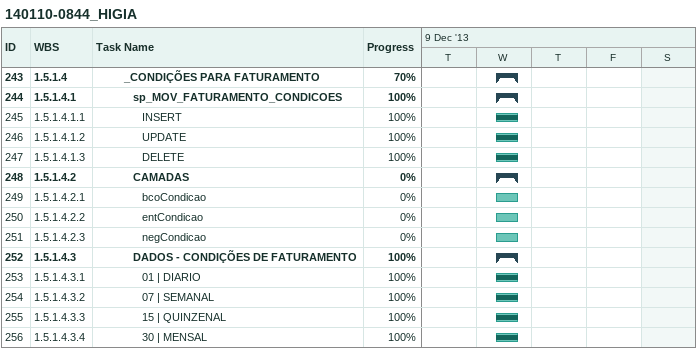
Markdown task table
140110-0844_HIGIA

| ID | WBS | Task | Start | Finish | % complete |
|---|---|---|---|---|---|
| 243 | 1.5.1.4 | **_CONDIÇÕES PARA FATURAMENTO** | 2013-12-11 | 2013-12-11 | 70 |
| 244 | 1.5.1.4.1 | **sp_MOV_FATURAMENTO_CONDICOES** | 2013-12-11 | 2013-12-11 | 100 |
| 245 | 1.5.1.4.1.1 | INSERT | 2013-12-11 | 2013-12-11 | 100 |
| 246 | 1.5.1.4.1.2 | UPDATE | 2013-12-11 | 2013-12-11 | 100 |
| 247 | 1.5.1.4.1.3 | DELETE | 2013-12-11 | 2013-12-11 | 100 |
| 248 | 1.5.1.4.2 | **CAMADAS** | 2013-12-11 | 2013-12-11 | 0 |
| 249 | 1.5.1.4.2.1 | bcoCondicao | 2013-12-11 | 2013-12-11 | 0 |
| 250 | 1.5.1.4.2.2 | entCondicao | 2013-12-11 | 2013-12-11 | 0 |
| 251 | 1.5.1.4.2.3 | negCondicao | 2013-12-11 | 2013-12-11 | 0 |
| 252 | 1.5.1.4.3 | **DADOS - CONDIÇÕES DE FATURAMENTO** | 2013-12-11 | 2013-12-11 | 100 |
| 253 | 1.5.1.4.3.1 | 01 \| DIARIO | 2013-12-11 | 2013-12-11 | 100 |
| 254 | 1.5.1.4.3.2 | 07 \| SEMANAL | 2013-12-11 | 2013-12-11 | 100 |
| 255 | 1.5.1.4.3.3 | 15 \| QUINZENAL | 2013-12-11 | 2013-12-11 | 100 |
| 256 | 1.5.1.4.3.4 | 30 \| MENSAL | 2013-12-11 | 2013-12-11 | 100 |
